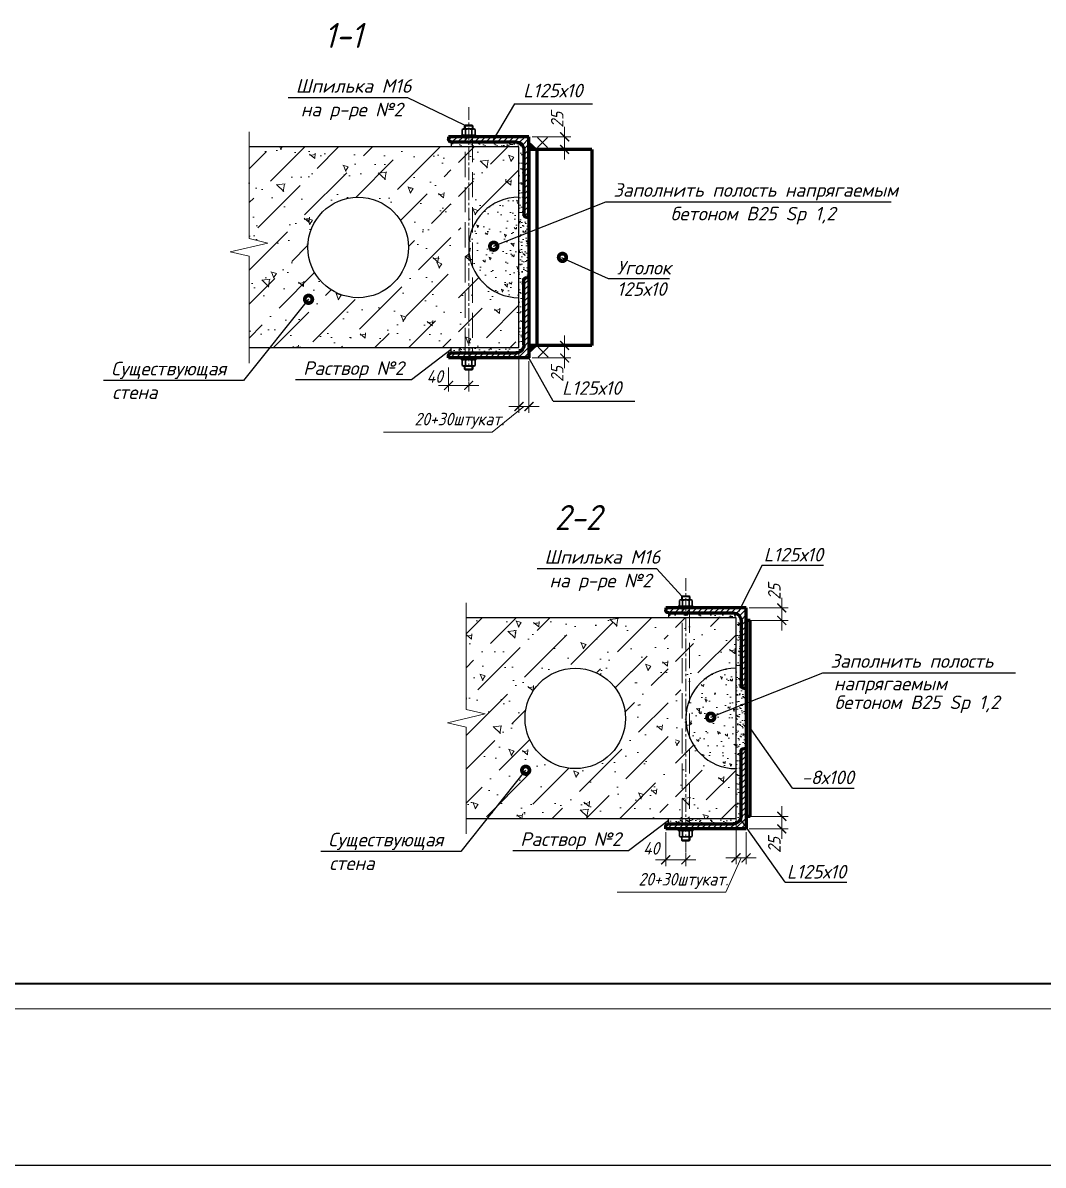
# Model space of a CAD drawing. Header units: millimetres. Extents: x 749182 to 2267578, y 70462 to 311449.
# Drawn here: x 2228752 to 2232813, y 180933 to 185480 of the extents above; entities that cross this region are included whole.
import ezdxf

# ---------------------------------------------------------------- set-up
doc = ezdxf.new("R2010")
doc.units = ezdxf.units.MM
doc.linetypes.add('GOST2.303 4', pattern=[7, 5, -2, 0])
doc.linetypes.add('осеваяX2', pattern=[4, 2.5, -0.5, 0.5, -0.5])
doc.layers.get('Defpoints').update_dxf_attribs({"color": 255})
for name, color, linetype, lineweight in [('1Стены', 252, 'Continuous', 25), ('монолит', 176, 'Continuous', 50), ('Оси', 165, 'осеваяX2', 13), ('Размер', 7, 'Continuous', 13), ('сварка', 156, 'Continuous', 9), ('штрих', 8, 'Continuous', 5), ('штриховка кирпич', 42, 'Continuous', 5)]:
    doc.layers.add(name, color=color, linetype=linetype, lineweight=lineweight)
for name, color, linetype in [('VPORTS', 7, 'Continuous'), ('металл', 124, 'Continuous'), ('Текст', 7, 'Continuous')]:
    doc.layers.add(name, color=color, linetype=linetype)
doc.styles.add('GOST', font='', dxfattribs={"width": 0.8, "oblique": 10})
doc.styles.add('GOST 2.304_new', font='isocpeur.ttf', dxfattribs={"width": 0.9, "oblique": 15})
doc.styles.add('БДА100', font='romand.shx', dxfattribs={"width": 0.7})
doc.styles.add('М2', font='isocpeui.ttf')
doc.styles.get('GOST').set_extended_font_data('GOST type A')
doc.dimstyles.new('SPDS', dxfattribs={"dimscale": 25, "dimtxt": 2.5, "dimasz": 1.77, "dimexe": 1.25, "dimexo": 0.625, "dimtad": 1, "dimdec": 0, "dimrnd": 0.001, "dimtxsty": 'GOST 2.304_new', "dimblk": 'ARCHTICK', "dimcen": 2.5, "dimdle": 2, "dimclrt": 256, "dimazin": 2, "dimtfac": 0.75, "dimtdec": 0, "dimtmove": 1, "dimatfit": 3, "dimfxl": 0, "dimtolj": 1, "dimlwd": 9, "dimlwe": 9, "dimarcsym": 0})
doc.dimstyles.new('SPDS 1_10', dxfattribs={"dimscale": 10, "dimtxt": 2.5, "dimasz": 1.77, "dimexe": 1.25, "dimexo": 0.625, "dimtad": 1, "dimdec": 0, "dimrnd": 0.001, "dimtxsty": 'М2', "dimblk": 'ARCHTICK', "dimcen": 2.5, "dimdle": 2, "dimclrt": 256, "dimadec": 0, "dimazin": 2, "dimtfac": 0.75, "dimtdec": 0, "dimtmove": 1, "dimatfit": 3, "dimfxl": 0, "dimtolj": 1, "dimlwd": 9, "dimlwe": 9, "dimarcsym": 0})
doc.dimstyles.new('БДА1', dxfattribs={"dimtxt": 2, "dimasz": 1, "dimexe": 0.7, "dimexo": 0, "dimgap": 0.8, "dimtad": 1, "dimdec": 0, "dimrnd": 1, "dimzin": 0, "dimdsep": 46, "dimtxsty": 'БДА100', "dimblk": 'OBLIQUE', "dimcen": 2, "dimdle": 1, "dimadec": 0, "dimazin": 0, "dimtfac": 1, "dimtdec": 0, "dimtmove": 1, "dimatfit": 3, "dimldrblk": 'NONE', "dimfxl": 0, "dimtolj": 1, "dimtzin": 0, "dimlwd": -1, "dimlwe": -1, "dimarcsym": 0})
pattern_1 = [(45, (-42280533.329, -1565286.4506), (-5.6126600757, 5.6126600757), [])]
pattern_2 = [(45, (-42280533.329, -1565275.921), (-5.6126600757, 5.6126600757), [])]

# ---------------------------------------------------------------- blocks, each defined once
blk = doc.blocks.new('_Oblique')
at = {"color": 0, "linetype": 'ByBlock', "lineweight": -2}
blk.add_line((-0.5, -0.5), (0.5, 0.5), dxfattribs=at)
blk = doc.blocks.new('*D714')
at = {"layer": 'Defpoints', "color": 0, "transparency": 16777216}
for p, q in [((0, 0), (0, -34.62)), ((594, 0), (594, -34.62)), ((-5, -31.12), (599, -31.12))]:
    blk.add_line(p, q, dxfattribs=at)
for p in [(0, 0), (594, 0), (594, -31.12)]:
    blk.add_point(p, dxfattribs=at)
at = {"layer": 'Defpoints', "color": 0, "transparency": 16777216, "xscale": 5, "yscale": 5, "zscale": 5, "rotation": 180}
blk.add_blockref('_Oblique', (0, -31.12), dxfattribs=at)
at = {"layer": 'Defpoints', "color": 0, "transparency": 16777216, "xscale": 5, "yscale": 5, "zscale": 5}
blk.add_blockref('_Oblique', (594, -31.12), dxfattribs=at)
at = {"layer": 'Defpoints', "color": 0, "lineweight": 0, "transparency": 16777216, "insert": (105, -22.12), "char_height": 10, "attachment_point": 5, "style": 'БДА100'}
blk.add_mtext('\\A1;594', dxfattribs=at)
blk = doc.blocks.new('_None')
blk = doc.blocks.new('_ArchTick')
at = {"color": 0, "linetype": 'ByBlock', "const_width": 0.15}
blk.add_lwpolyline([(-0.5, -0.5), (0.5, 0.5)], dxfattribs=at)
blk = doc.blocks.new('*D3073')
at = {"layer": 'Defpoints', "color": 0, "lineweight": 20, "ltscale": 10, "transparency": 16777216}
for p in [(686.6, 106), (726.6, 64.6), (686.6, 44.5)]:
    blk.add_point(p, dxfattribs=at)
at = {"layer": 'Размер', "color": 0, "lineweight": 9, "ltscale": 10, "transparency": 16777216}
for p, q in [((686.6, 99.8), (686.6, 32)), ((726.6, 58.3), (726.6, 32)), ((746.6, 44.5), (666.6, 44.5))]:
    blk.add_line(p, q, dxfattribs=at)
at = {"layer": 'Размер', "color": 0, "lineweight": 9, "ltscale": 10, "transparency": 16777216, "xscale": 17.7, "yscale": 17.7, "zscale": 17.7, "rotation": 180}
blk.add_blockref('_ArchTick', (686.6, 44.5), dxfattribs=at)
at = {"layer": 'Размер', "color": 0, "lineweight": 9, "ltscale": 10, "transparency": 16777216, "xscale": 17.7, "yscale": 17.7, "zscale": 17.7}
blk.add_blockref('_ArchTick', (726.6, 44.5), dxfattribs=at)
at = {"layer": 'Размер', "ltscale": 10, "transparency": 16777216, "insert": (657.9, 67.4), "char_height": 25, "attachment_point": 5, "style": 'GOST 2.304_new'}
blk.add_mtext('\\A1;40', dxfattribs=at)
blk = doc.blocks.new('*D739')
at = {"layer": 'Defpoints', "color": 0, "ltscale": 10, "transparency": 16777216}
for p in [(41814167, 1524972.3), (41814238, 1524972.3), (41814167, 1524947.3)]:
    blk.add_point(p, dxfattribs=at)
at = {"layer": 'Размер', "color": 0, "lineweight": 9, "ltscale": 10, "transparency": 16777216}
for p, q in [((41814238, 1524927.3), (41814238, 1524992.3)), ((41814173.3, 1524972.3), (41814250.5, 1524972.3)), ((41814173.3, 1524947.3), (41814250.5, 1524947.3))]:
    blk.add_line(p, q, dxfattribs=at)
at = {"layer": 'Размер', "color": 0, "lineweight": 9, "ltscale": 10, "transparency": 16777216, "xscale": 17.7, "yscale": 17.7, "zscale": 17.7}
for p, rotation in [((41814238, 1524972.3), 90), ((41814238, 1524947.3), 270)]:
    blk.add_blockref('_ArchTick', p, dxfattribs=dict(at, rotation=rotation))
at = {"layer": 'Размер', "ltscale": 10, "transparency": 16777216, "insert": (41814223.2, 1525004.2), "char_height": 25, "attachment_point": 5, "rotation": 90, "style": 'GOST 2.304_new'}
blk.add_mtext('\\A1;25', dxfattribs=at)
blk = doc.blocks.new('*D740')
at = {"layer": 'Defpoints', "color": 0, "ltscale": 10, "transparency": 16777216}
for p in [(41814167, 1524557.3), (41814167, 1524532.3), (41814238, 1524532.3)]:
    blk.add_point(p, dxfattribs=at)
at = {"layer": 'Размер', "color": 0, "lineweight": 9, "ltscale": 10, "transparency": 16777216}
for p, q in [((41814238, 1524577.3), (41814238, 1524512.3)), ((41814173.3, 1524557.3), (41814250.5, 1524557.3)), ((41814173.3, 1524532.3), (41814250.5, 1524532.3))]:
    blk.add_line(p, q, dxfattribs=at)
at = {"layer": 'Размер', "color": 0, "lineweight": 9, "ltscale": 10, "transparency": 16777216, "xscale": 17.7, "yscale": 17.7, "zscale": 17.7}
for p, rotation in [((41814238, 1524557.3), 90), ((41814238, 1524532.3), 270)]:
    blk.add_blockref('_ArchTick', p, dxfattribs=dict(at, rotation=rotation))
at = {"layer": 'Размер', "ltscale": 10, "transparency": 16777216, "insert": (41814223.2, 1524500.3), "char_height": 25, "attachment_point": 5, "rotation": 90, "style": 'GOST 2.304_new'}
blk.add_mtext('\\A1;25', dxfattribs=at)
blk = doc.blocks.new('*D3074')
at = {"color": 0, "lineweight": 9, "ltscale": 100, "transparency": 16777216}
for p, q in [((826.6, 135), (826.6, 35.9)), ((846.6, 99.8), (846.6, 35.9)), ((836.6, 48.4), (806.4, -20)), ((806.6, 48.4), (866.6, 48.4)), ((806.4, -20), (590.2, -20))]:
    blk.add_line(p, q, dxfattribs=at)
at = {"layer": 'Defpoints', "color": 0, "lineweight": 20, "ltscale": 100, "transparency": 16777216}
for p in [(826.6, 141.3), (846.6, 106), (846.6, 48.4)]:
    blk.add_point(p, dxfattribs=at)
at = {"color": 0, "lineweight": 9, "ltscale": 100, "transparency": 16777216, "xscale": 17.7, "yscale": 17.7, "zscale": 17.7, "rotation": 180}
blk.add_blockref('_ArchTick', (826.6, 48.4), dxfattribs=at)
at = {"color": 0, "lineweight": 9, "ltscale": 100, "transparency": 16777216, "xscale": 17.7, "yscale": 17.7, "zscale": 17.7}
blk.add_blockref('_ArchTick', (846.6, 48.4), dxfattribs=at)
at = {"ltscale": 100, "transparency": 16777216, "insert": (721.9, 2.5), "char_height": 25, "width": 156.376, "attachment_point": 5, "style": 'GOST 2.304_new'}
blk.add_mtext('\\A1;20+30штукат.', dxfattribs=at)
blk = doc.blocks.new('*D3070')
at = {"layer": 'Defpoints', "color": 0, "lineweight": 20, "ltscale": 10, "transparency": 16777216}
for p in [(686.6, 103.9), (726.6, 75.1), (686.6, 62)]:
    blk.add_point(p, dxfattribs=at)
at = {"layer": 'Размер', "color": 0, "lineweight": 9, "ltscale": 10, "transparency": 16777216}
for p, q in [((686.6, 97.7), (686.6, 49.5)), ((726.6, 68.9), (726.6, 49.5)), ((746.6, 62), (666.6, 62))]:
    blk.add_line(p, q, dxfattribs=at)
at = {"layer": 'Размер', "color": 0, "lineweight": 9, "ltscale": 10, "transparency": 16777216, "xscale": 17.7, "yscale": 17.7, "zscale": 17.7, "rotation": 180}
blk.add_blockref('_ArchTick', (686.6, 62), dxfattribs=at)
at = {"layer": 'Размер', "color": 0, "lineweight": 9, "ltscale": 10, "transparency": 16777216, "xscale": 17.7, "yscale": 17.7, "zscale": 17.7}
blk.add_blockref('_ArchTick', (726.6, 62), dxfattribs=at)
at = {"layer": 'Размер', "ltscale": 10, "transparency": 16777216, "insert": (659.1, 79.7), "char_height": 25, "attachment_point": 5, "style": 'GOST 2.304_new'}
blk.add_mtext('\\A1;40', dxfattribs=at)
blk = doc.blocks.new('*D742')
at = {"layer": 'Defpoints', "color": 0, "ltscale": 10, "transparency": 16777216}
for p in [(41811173.2, 1525030.4), (41811244.2, 1525030.4), (41811173.2, 1525005.4)]:
    blk.add_point(p, dxfattribs=at)
at = {"layer": 'Размер', "color": 0, "lineweight": 9, "ltscale": 10, "transparency": 16777216}
for p, q in [((41811244.2, 1524985.4), (41811244.2, 1525050.4)), ((41811179.4, 1525030.4), (41811256.7, 1525030.4)), ((41811179.4, 1525005.4), (41811256.7, 1525005.4))]:
    blk.add_line(p, q, dxfattribs=at)
at = {"layer": 'Размер', "color": 0, "lineweight": 9, "ltscale": 10, "transparency": 16777216, "xscale": 17.7, "yscale": 17.7, "zscale": 17.7}
for p, rotation in [((41811244.2, 1525030.4), 90), ((41811244.2, 1525005.4), 270)]:
    blk.add_blockref('_ArchTick', p, dxfattribs=dict(at, rotation=rotation))
at = {"layer": 'Размер', "ltscale": 10, "transparency": 16777216, "insert": (41811229.4, 1525064.5), "char_height": 25, "attachment_point": 5, "rotation": 90, "style": 'GOST 2.304_new'}
blk.add_mtext('\\A1;25', dxfattribs=at)
blk = doc.blocks.new('*D743')
at = {"layer": 'Defpoints', "color": 0, "ltscale": 10, "transparency": 16777216}
for p in [(41811173.2, 1524615.4), (41811173.2, 1524590.4), (41811244.2, 1524590.4)]:
    blk.add_point(p, dxfattribs=at)
at = {"layer": 'Размер', "color": 0, "lineweight": 9, "ltscale": 10, "transparency": 16777216}
for p, q in [((41811244.2, 1524635.4), (41811244.2, 1524570.4)), ((41811179.4, 1524615.4), (41811256.7, 1524615.4)), ((41811179.4, 1524590.4), (41811256.7, 1524590.4))]:
    blk.add_line(p, q, dxfattribs=at)
at = {"layer": 'Размер', "color": 0, "lineweight": 9, "ltscale": 10, "transparency": 16777216, "xscale": 17.7, "yscale": 17.7, "zscale": 17.7}
for p, rotation in [((41811244.2, 1524615.4), 90), ((41811244.2, 1524590.4), 270)]:
    blk.add_blockref('_ArchTick', p, dxfattribs=dict(at, rotation=rotation))
at = {"layer": 'Размер', "ltscale": 10, "transparency": 16777216, "insert": (41811229.4, 1524558.5), "char_height": 25, "attachment_point": 5, "rotation": 90, "style": 'GOST 2.304_new'}
blk.add_mtext('\\A1;25', dxfattribs=at)
blk = doc.blocks.new('свар')
at = {"layer": 'сварка', "color": 0, "linetype": 'Continuous', "ltscale": 10}
for p, q in [((10, 10), (-10, -10)), ((-10, 10), (10, -10))]:
    blk.add_line(p, q, dxfattribs=at)
blk = doc.blocks.new('*D3071')
at = {"color": 0, "lineweight": 9, "ltscale": 100, "transparency": 16777216}
for p, q in [((826.6, 130.3), (826.6, 7.5)), ((846.6, 110.3), (846.6, 7.5)), ((836.6, 20), (773.1, -31)), ((806.6, 20), (866.6, 20)), ((773.1, -31), (556.9, -31))]:
    blk.add_line(p, q, dxfattribs=at)
at = {"layer": 'Defpoints', "color": 0, "lineweight": 20, "ltscale": 100, "transparency": 16777216}
for p in [(826.6, 136.5), (846.6, 116.5), (846.6, 20)]:
    blk.add_point(p, dxfattribs=at)
at = {"color": 0, "lineweight": 9, "ltscale": 100, "transparency": 16777216, "xscale": 17.7, "yscale": 17.7, "zscale": 17.7, "rotation": 180}
blk.add_blockref('_ArchTick', (826.6, 20), dxfattribs=at)
at = {"color": 0, "lineweight": 9, "ltscale": 100, "transparency": 16777216, "xscale": 17.7, "yscale": 17.7, "zscale": 17.7}
blk.add_blockref('_ArchTick', (846.6, 20), dxfattribs=at)
at = {"ltscale": 100, "transparency": 16777216, "insert": (708.2, -8.5), "char_height": 25, "width": 117.266, "attachment_point": 5, "style": 'GOST 2.304_new'}
blk.add_mtext('\\A1;20+30штукат.', dxfattribs=at)
blk = doc.blocks.new('*U713')
at = {"color": 137, "lineweight": 35, "ltscale": 10}
blk.add_line((8.04, 5), (589, 5), dxfattribs=at)
at = {"color": 44, "lineweight": 20, "ltscale": 10}
blk.add_line((0, 0), (594, 0), dxfattribs=at)
at = {"color": 44, "lineweight": 13, "style": 'GOST', "oblique": 10, "width": 0.8}
for tag in ['ФОРМАТВЕРТ', 'ФОРМАТГОРИЗ']:
    blk.add_attdef(tag, (542.98, 1.6), '', height=2, dxfattribs=at)
at = {"layer": 'Defpoints', "color": 251, "lineweight": 0}
dim = blk.add_linear_dim(base=(594, -31.12), p1=(0, 0), p2=(594, 0), dimstyle='БДА1', override={"dimscale": 5}, dxfattribs=at)
dim.commit()
dim.dimension.update_dxf_attribs({"geometry": '*D714', "text_midpoint": (105, -31.12), "dimtype": 128})
blk = doc.blocks.new('A$C94a73fc0')
at = {"layer": 'Размер', "ltscale": 20}
h = blk.add_hatch(dxfattribs=at)
h.set_pattern_fill('AR-CONC', color=0, scale=0.7, angle=90)
h.set_pattern_definition([(140, (-186193.22, 234501.5), (11.15736, 127.52927), [13.335, -146.685]), (85, (-186193.22, 234501.5), (-133.73979, -24.670395), [10.668, -117.34841]), (190.451445, (-186192.29, 234512.13), (-122.582426, 102.858873), [11.333006, -124.66317]), (136.1842, (-186228.78, 234501.5), (29.42963, 189.75533), [20.0025, -220.0275]), (186.63556, (-186226.33, 234517.32), (-173.19829, 166.18289), [16.99952, -186.99493]), (81.18415, (-186228.78, 234501.5), (-173.19829, 166.1829), [16.00198, -176.02181]), (111, (-186219.89, 234519.28), (71.58564, 106.130074), [13.335, -146.685]), (56, (-186219.89, 234519.28), (-128.931576, 43.26142), [10.668, -117.348]), (161.451445, (-186213.92, 234528.13), (-57.34594, 149.391493), [11.333006, -124.662956]), (127.5, (-186193.22, 234501.503), (-59.188527, 2.162022), [0, -115.9256, 0, -119.126, 0, -117.7925]), (97.5, (-186193.22, 234501.503), (-70.126402, 46.773764), [0, -67.9196, 0, -113.2586, 0, -44.8945]), (57.5, (-186193.22, 234461.854), (4.010121, 94.9134166), [0, -44.45, 0, -138.684, 0, -184.023]), (47.5, (-186193.22, 234444.07), (-17.798544, 103.690427), [0, -57.785, 0, -92.1004, 0, -130.683])])
h.paths.add_polyline_path([(289.6, 126), (691.4, 126), (691.4, 526), (604.8, 526), (289.6, 526), (289.6, 343.5), (327.1, 334.8), (289.6, 326)])
edge = h.paths.add_edge_path(flags=16)
edge.add_arc((506.6, 326), 100, 0, 360)
edge = h.paths.add_edge_path()
edge.add_line((826.6, 426), (826.6, 526))
edge.add_line((826.6, 526), (706.1, 526))
edge.add_line((706.1, 526), (706.1, 126))
edge.add_line((706.1, 126), (826.6, 126))
edge.add_line((826.6, 126), (826.6, 226))
edge.add_arc((826.6, 326), 100, 90, 270, ccw=False)
h = blk.add_hatch(dxfattribs=at)
h.set_pattern_fill('AR-SAND', color=0, scale=0.3)
h.set_pattern_definition([(37.5, (-42280533.329, -1565286.45), (-0.4800093888, 14.68239712), [0, -11.5824, 0, -12.954, 0, -12.3825]), (7.5, (-42280533.329, -1565286.45), (13.485698494, 21.504753017), [0, -6.2484, 0, -10.4394, 0, -4.0005]), (327.5, (-42280542.701, -1565286.45), (23.7297711072, 0.0431155404), [0, -3.81, 0, -13.716, 0, -17.907]), (317.5, (-42280542.701, -1565286.45), (22.906693574, 6.687879698), [0, -1.905, 0, -8.9916, 0, -10.287])])
h.paths.add_polyline_path([(719.3, 536), (691.9, 536), (691.9, 526), (719.3, 526)])
h.paths.add_polyline_path([(726.6, 536), (719.3, 536), (719.3, 526), (726.6, 526)])
h.paths.add_polyline_path([(734, 536), (726.6, 536), (726.6, 526), (734, 526)])
h.paths.add_polyline_path([(820.6, 536), (734, 536), (734, 526), (826.6, 526), (826.6, 126), (734, 126), (734, 116), (820.6, 116, 0.414214), (836.6, 132), (836.6, 260.7, -0.414214), (841.9, 266), (846.6, 266), (846.6, 386), (841.9, 386, -0.414214), (836.6, 391.3), (836.6, 520, 0.414214)])
h.paths.add_polyline_path([(734, 126), (726.6, 126), (726.6, 116), (734, 116)])
h.paths.add_polyline_path([(726.6, 126), (719.3, 126), (719.3, 116), (726.6, 116)])
h.paths.add_polyline_path([(719.3, 126), (691.9, 126), (691.9, 116), (719.3, 116)])
h = blk.add_hatch(dxfattribs=at)
h.set_pattern_fill('AR-CONC', color=0, scale=0.3, angle=90)
h.set_pattern_definition([(140, (-186193.22, 234501.503), (4.7817257, 54.655401), [5.715, -62.865]), (85, (-186193.22, 234501.503), (-57.317054, -10.573026), [4.572, -50.292175]), (190.451445, (-186192.82, 234506.06), (-52.535326, 44.082374), [4.857003, -53.427073]), (136.1842, (-186208.46, 234501.5), (12.612698, 81.323712), [8.5725, -94.2975]), (186.635558, (-186207.41, 234508.28), (-74.227837, 71.22124), [7.285507, -80.140682]), (81.18415, (-186208.46, 234501.5), (-74.227837, 71.22124), [6.85799, -75.43792]), (111, (-186204.65, 234509.123), (30.6795595, 45.4843174), [5.715, -62.865]), (56, (-186204.65, 234509.123), (-55.25639, 18.540609), [4.572, -50.292]), (161.451445, (-186202.093, 234512.914), (-24.576831, 64.024926), [4.857003, -53.426981]), (127.5, (-186193.22, 234501.503), (-25.3665117, 0.926581), [0, -49.6824, 0, -51.054, 0, -50.4825]), (97.5, (-186193.22, 234501.503), (-30.0541724, 20.0458988), [0, -29.1084, 0, -48.5394, 0, -19.2405]), (57.5, (-186193.22, 234484.51), (1.7186232, 40.6771786), [0, -19.05, 0, -59.436, 0, -78.867]), (47.5, (-186193.22, 234476.89), (-7.6279473, 44.4387544), [0, -24.765, 0, -39.4716, 0, -56.007])])
h.paths.add_polyline_path([(826.6, 426, 1), (826.6, 226)])
at = {"layer": 'штрих', "ltscale": 20}
h = blk.add_hatch(dxfattribs=at)
h.set_pattern_fill('ANSI31', color=0, scale=2.5)
h.set_pattern_definition(pattern_1)
h.paths.add_polyline_path([(846.6, 546), (734, 546), (734, 536), (820.6, 536, -0.414214), (836.6, 520), (836.6, 391.3, 0.414214), (841.9, 386), (846.6, 386)])
h.paths.add_polyline_path([(734, 546), (726.6, 546), (726.6, 536), (734, 536)])
h.paths.add_polyline_path([(726.6, 546), (719.3, 546), (719.3, 536), (726.6, 536)])
h.paths.add_polyline_path([(719.3, 546), (686.6, 546), (686.6, 541.3, 0.414214), (691.9, 536), (719.3, 536)])
h = blk.add_hatch(dxfattribs=at)
h.set_pattern_fill('ANSI31', color=0, scale=2.5)
h.set_pattern_definition(pattern_1)
h.paths.add_polyline_path([(846.6, 106), (734, 106), (734, 116), (820.6, 116, 0.414214), (836.6, 132), (836.6, 260.7, -0.414214), (841.9, 266), (846.6, 266)])
h.paths.add_polyline_path([(734, 106), (726.6, 106), (726.6, 116), (734, 116)])
h.paths.add_polyline_path([(726.6, 106), (719.3, 106), (719.3, 116), (726.6, 116)])
h.paths.add_polyline_path([(719.3, 106), (686.6, 106), (686.6, 110.7, -0.414214), (691.9, 116), (719.3, 116)])
at = {"layer": 'штриховка кирпич', "ltscale": 20}
h = blk.add_hatch(dxfattribs=at)
h.set_pattern_fill('ANSI36', color=0, scale=15)
h.set_pattern_definition([(45, (-186193.22, 234501.503), (25.25697, 92.608891), [119.0625, -23.8125, 0, -23.8125])])
h.paths.add_polyline_path([(289.6, 343.5), (327.1, 334.8), (289.6, 326), (289.6, 126), (691.4, 126), (691.4, 526), (604.8, 526), (289.6, 526)])
edge = h.paths.add_edge_path(flags=16)
edge.add_arc((506.6, 326), 100, 0, 360)
edge = h.paths.add_edge_path()
edge.add_line((706.1, 126), (826.6, 126))
edge.add_line((826.6, 126), (826.6, 226))
edge.add_arc((826.6, 326), 100, 90, 270, ccw=False)
edge.add_line((826.6, 426), (826.6, 526))
edge.add_line((826.6, 526), (706.1, 526))
edge.add_line((706.1, 526), (706.1, 126))
at = {"color": 0, "ltscale": 10}
for p, q in [((691.9, 536), (691.9, 526)), ((691.9, 116), (691.9, 126))]:
    blk.add_line(p, q, dxfattribs=at)
at = {"layer": '1Стены', "color": 0, "linetype": 'GOST2.303 4', "lineweight": 13, "ltscale": 10}
for p, q in [((719.3, 116), (719.3, 546)), ((734, 546), (734, 116))]:
    blk.add_line(p, q, dxfattribs=at)
at = {"layer": 'металл', "color": 0, "linetype": 'Continuous', "lineweight": 30, "ltscale": 10}
for p, q in [((719.7, 569.4), (718.6, 568.3)), ((733.5, 569.4), (719.7, 569.4)), ((734.6, 568.3), (733.5, 569.4)), ((711.6, 549), (711.6, 546)), ((741.6, 549), (711.6, 549)), ((711.6, 546), (741.6, 546)), ((716.2, 562), (713.9, 560.7)), ((713.9, 560.7), (713.9, 550.3)), ((716.2, 549), (713.9, 550.3)), ((726.6, 562), (716.2, 562)), ((726.6, 549), (716.2, 549)), ((734.6, 568.3), (718.6, 568.3)), ((718.6, 562), (718.6, 568.3)), ((734.6, 549), (718.6, 549)), ((720.2, 550.3), (720.2, 560.7)), ((726.6, 562), (737.1, 562)), ((726.6, 549), (737.1, 549)), ((733, 550.3), (733, 560.7)), ((734.6, 568.3), (734.6, 562)), ((737.1, 562), (739.3, 560.7)), ((737.1, 549), (739.3, 550.3)), ((739.3, 560.7), (739.3, 550.3)), ((741.6, 546), (741.6, 549)), ((711.6, 103), (711.6, 106)), ((711.6, 106), (741.6, 106)), ((741.6, 103), (711.6, 103)), ((716.2, 103), (713.9, 101.7)), ((713.9, 91.3), (713.9, 101.7)), ((716.2, 90), (713.9, 91.3)), ((726.6, 103), (716.2, 103)), ((734.6, 103), (718.6, 103)), ((720.2, 101.7), (720.2, 91.3)), ((726.6, 103), (737.1, 103)), ((733, 101.7), (733, 91.3)), ((737.1, 103), (739.3, 101.7)), ((737.1, 90), (739.3, 91.3)), ((739.3, 91.3), (739.3, 101.7)), ((741.6, 106), (741.6, 103)), ((726.6, 90), (716.2, 90)), ((718.6, 90), (718.6, 83.7)), ((719.7, 82.6), (718.6, 83.7)), ((734.6, 83.7), (718.6, 83.7)), ((733.5, 82.6), (719.7, 82.6)), ((726.6, 90), (737.1, 90)), ((734.6, 83.7), (733.5, 82.6)), ((734.6, 83.7), (734.6, 90))]:
    blk.add_line(p, q, dxfattribs=at)
at = {"layer": 'металл', "color": 0, "linetype": 'Continuous', "lineweight": 25, "ltscale": 10}
for p, q in [((719.7, 569.4), (719.7, 562)), ((733.5, 569.4), (733.5, 562))]:
    blk.add_line(p, q, dxfattribs=at)
at = {"layer": 'металл', "color": 0, "linetype": 'Continuous', "lineweight": 60, "ltscale": 10, "extrusion": (0, 0, -1)}
for p, q in [((686.6, 546), (686.6, 541.3)), ((846.6, 546), (686.6, 546)), ((846.6, 386), (846.6, 546)), ((691.9, 536), (820.6, 536)), ((836.6, 520), (836.6, 391.3)), ((841.9, 386), (846.6, 386)), ((836.6, 132), (836.6, 260.7)), ((841.9, 266), (846.6, 266)), ((846.6, 266), (846.6, 106)), ((691.9, 116), (820.6, 116)), ((686.6, 106), (686.6, 110.7)), ((846.6, 106), (686.6, 106))]:
    blk.add_line(p, q, dxfattribs=at)
at = {"layer": 'металл', "color": 0, "linetype": 'Continuous', "lineweight": 60, "ltscale": 100}
for p, q in [((846.6, 521), (846.6, 136)), ((854.6, 521), (846.6, 521)), ((854.6, 131), (854.6, 521)), ((854.6, 131), (846.6, 131))]:
    blk.add_line(p, q, dxfattribs=at)
at = {"layer": 'металл', "color": 0, "linetype": 'Continuous', "lineweight": 30, "ltscale": 10}
for centre, radius, start, end in [((717.1, 556.1), 5.62, 55.6158, 115.6158), ((717.1, 554.9), 5.62, 244.3842, 304.3842), ((726.6, 540.7), 21, 72.412, 107.588), ((726.6, 570.3), 21, 252.412, 287.588), ((736.1, 556.1), 5.62, 64.3842, 124.3842), ((736.1, 554.9), 5.62, 235.6158, 295.6158), ((717.1, 97.1), 5.62, 55.6158, 115.6158), ((717.1, 95.9), 5.62, 244.3842, 304.3842), ((726.6, 81.7), 21, 72.412, 107.588), ((726.6, 111.3), 21, 252.412, 287.588), ((736.1, 97.1), 5.62, 64.3842, 124.3842), ((736.1, 95.9), 5.62, 235.6158, 295.6158)]:
    blk.add_arc(centre, radius, start, end, dxfattribs=at)
at = {"layer": 'металл', "color": 0, "linetype": 'Continuous', "lineweight": 60, "ltscale": 10, "extrusion": (0, 0, -1)}
for centre, radius, start, end in [((-691.9, 541.3), 5.3, 270, 0), ((-820.6, 520), 16, 90, 180), ((-841.9, 391.3), 5.3, 270, 0), ((-841.9, 260.7), 5.3, 0, 90), ((-691.9, 110.7), 5.3, 0, 90), ((-820.6, 132), 16, 180, 270)]:
    blk.add_arc(centre, radius, start, end, dxfattribs=at)
at = {"layer": 'монолит', "color": 0, "lineweight": 25, "ltscale": 100}
for p, q in [((826.6, 526), (289.6, 526)), ((826.6, 126), (826.6, 526)), ((826.6, 126), (289.6, 126))]:
    blk.add_line(p, q, dxfattribs=at)
blk.add_circle((506.6, 326), 100, dxfattribs=at)
blk.add_arc((826.6, 326), 100, 90, 270, dxfattribs=at)
at = {"layer": 'Оси', "color": 0, "ltscale": 10}
blk.add_line((726.6, 604.9), (726.6, 44.5), dxfattribs=at)
at = {"layer": 'Текст', "ltscale": 10}
for p, q in [((668.8, 623.8), (430.5, 623.8)), ((718.6, 569.4), (668.8, 623.8)), ((878.7, 631), (831.2, 538.2)), ((878.7, 631), (1000.8, 631)), ((999.5, 416.7), (1383, 416.7)), ((407.9, 222.8), (278.6, 61.3)), ((939.3, 187.2), (1061.5, 187.2)), ((278.6, 61.3), (0, 61.3)), ((612.8, 62.2), (382.2, 62.2)), ((924.7, 0), (1046.8, 0))]:
    blk.add_line(p, q, dxfattribs=at)
at = {"layer": 'Текст', "color": 0, "ltscale": 10}
for p, q in [((776.3, 328.4), (999.5, 416.7)), ((939.3, 187.2), (852.4, 310)), ((691.9, 123.1), (612.8, 62.2)), ((924.7, 0), (837.8, 122.8))]:
    blk.add_line(p, q, dxfattribs=at)
at = {"layer": 'Текст', "color": 0, "linetype": 'Continuous', "lineweight": 25, "ltscale": 10}
for p, q in [((719.7, 82.6), (719.7, 90)), ((733.5, 82.6), (733.5, 90))]:
    blk.add_line(p, q, dxfattribs=at)
at = {"layer": 'Текст', "color": 0, "ltscale": 10, "const_width": 15}
blk.add_lwpolyline([(780.1, 328.4, 1), (772.6, 328.4, 1)], format="xyb", close=True, dxfattribs=at)
at = {"layer": 'Текст', "ltscale": 10, "const_width": 15}
blk.add_lwpolyline([(411.7, 222.8, 1), (404.2, 222.8, 1)], format="xyb", close=True, dxfattribs=at)
blk.add_lwpolyline([(411.7, 222.8, 1), (404.2, 222.8, 1)], format="xyb", close=True, dxfattribs=at)
at = {"layer": 'штриховка кирпич', "color": 0, "linetype": 'Continuous', "ltscale": 10}
blk.add_line((289.6, 526), (289.6, 556), dxfattribs=at)
at = {"layer": 'штриховка кирпич', "linetype": 'Continuous', "ltscale": 10}
blk.add_line((289.6, 126), (289.6, 96), dxfattribs=at)
at = {"layer": 'штриховка кирпич', "color": 0, "linetype": 'Continuous', "ltscale": 10}
blk.add_lwpolyline([(289.6, 526), (289.6, 343.5), (327.1, 334.8), (252.1, 317.3), (289.6, 308.5), (289.6, 126)], dxfattribs=at)
at = {"layer": 'Текст', "ltscale": 10, "style": 'М2'}
for s, p in [('Шпилька М16', (445.5, 633.8)), ('L125х10', (881.7, 638.3)), ('на р-ре №2', (455.4, 586.8)), ('Заполнить полость', (1014.5, 426.7)), ('напрягаемым', (1021.2, 381.8)), ('бетоном В25 Sp 1,2', (1022.5, 344.5)), ('-8х100', (957, 195)), ('Существующая', (15, 71.3)), ('Раствор №2', (397.2, 72.2)), ('стена', (17.2, 24.3)), ('L125х10', (927.7, 7.3))]:
    blk.add_text(s, height=27, dxfattribs=at).set_placement(p)
at = {"layer": 'Текст', "lineweight": 30, "ltscale": 10, "insert": (465.8, 750.7), "char_height": 50, "attachment_point": 1, "style": 'GOST 2.304_new'}
blk.add_mtext_dynamic_manual_height_columns('2-2', width=197.428, gutter_width=62.5, heights=[0], dxfattribs=at)
at = {"ltscale": 100}
dim = blk.add_linear_dim(base=(846.6, 48.4), p1=(826.6, 141.3), p2=(846.6, 106), text='<>+30штукат.', dimstyle='SPDS 1_10', dxfattribs=at)
dim.commit()
dim.dimension.update_dxf_attribs({"geometry": '*D3074', "text_midpoint": (800.1, -20), "dimtype": 160})
at = {"layer": 'Размер', "color": 0, "ltscale": 10}
for base, p1, p2, angle, picture, middle in [((917.6, 546), (846.6, 521), (846.6, 546), 270, '*D739', (921.5, 577.9)), ((917.6, 106), (846.6, 131), (846.6, 106), 90, '*D740', (921.5, 74.1))]:
    dim = blk.add_linear_dim(base=base, p1=p1, p2=p2, angle=angle, dimstyle='SPDS', override={"dimscale": 10, "dimtxsty": 'GOST 2.304_new', "dimfxl": 1.25, "dimtfill": 0, "dimarcsym": 1}, dxfattribs=at)
    dim.commit()
    dim.dimension.update_dxf_attribs({"geometry": picture, "text_midpoint": middle, "dimtype": 128, "insert": (-41813320.4, -1524426.3)})
dim = blk.add_linear_dim(base=(686.6, 44.5), p1=(726.6, 64.6), p2=(686.6, 106), dimstyle='SPDS', override={"dimscale": 10, "dimfxl": 1.25, "dimtfill": 0, "dimarcsym": 1}, dxfattribs=at)
dim.commit()
dim.dimension.update_dxf_attribs({"geometry": '*D3073', "text_midpoint": (657.9, 48.6), "dimtype": 160})
blk = doc.blocks.new('A$Cd0b14349')
at = {"layer": 'Размер', "ltscale": 20}
h = blk.add_hatch(dxfattribs=at)
h.set_pattern_fill('AR-SAND', color=0, scale=0.3)
h.set_pattern_definition([(37.5, (-42280533.329, -1565275.921), (-0.4800093888, 14.68239712), [0, -11.5824, 0, -12.954, 0, -12.3825]), (7.5, (-42280533.329, -1565275.921), (13.485698494, 21.504753017), [0, -6.2484, 0, -10.4394, 0, -4.0005]), (327.5, (-42280542.701, -1565275.921), (23.7297711072, 0.0431155404), [0, -3.81, 0, -13.716, 0, -17.907]), (317.5, (-42280542.701, -1565275.921), (22.906693574, 6.687879698), [0, -1.905, 0, -8.9916, 0, -10.287])])
h.paths.add_polyline_path([(719.3, 546.5), (691.9, 546.5), (691.9, 536.5), (719.3, 536.5)])
h.paths.add_polyline_path([(726.6, 546.5), (719.3, 546.5), (719.3, 536.5), (726.6, 536.5)])
h.paths.add_polyline_path([(734, 546.5), (726.6, 546.5), (726.6, 536.5), (734, 536.5)])
h.paths.add_polyline_path([(820.6, 546.5), (734, 546.5), (734, 536.5), (826.6, 536.5), (826.6, 136.5), (734, 136.5), (734, 126.5), (820.6, 126.5, 0.414214), (836.6, 142.5), (836.6, 271.2, -0.414214), (841.9, 276.5), (846.6, 276.5), (846.6, 396.5), (841.9, 396.5, -0.414214), (836.6, 401.8), (836.6, 530.5, 0.414214)])
h.paths.add_polyline_path([(734, 136.5), (726.6, 136.5), (726.6, 126.5), (734, 126.5)])
h.paths.add_polyline_path([(726.6, 136.5), (719.3, 136.5), (719.3, 126.5), (726.6, 126.5)])
h.paths.add_polyline_path([(719.3, 136.5), (691.9, 136.5), (691.9, 126.5), (719.3, 126.5)])
h = blk.add_hatch(dxfattribs=at)
h.set_pattern_fill('AR-CONC', color=0, scale=0.7, angle=90)
h.set_pattern_definition([(140, (-186193.22, 234512.03), (11.15736, 127.52927), [13.335, -146.685]), (85, (-186193.22, 234512.03), (-133.73979, -24.670395), [10.668, -117.34841]), (190.451445, (-186192.29, 234522.66), (-122.582426, 102.858873), [11.333006, -124.66317]), (136.1842, (-186228.78, 234512.03), (29.42963, 189.75533), [20.0025, -220.0275]), (186.63556, (-186226.33, 234527.85), (-173.19829, 166.18289), [16.99952, -186.99493]), (81.18415, (-186228.78, 234512.03), (-173.19829, 166.1829), [16.00198, -176.02181]), (111, (-186219.89, 234529.81), (71.58564, 106.130074), [13.335, -146.685]), (56, (-186219.89, 234529.81), (-128.931576, 43.26142), [10.668, -117.348]), (161.451445, (-186213.92, 234538.66), (-57.34594, 149.391493), [11.333006, -124.662956]), (127.5, (-186193.22, 234512.033), (-59.188527, 2.162022), [0, -115.9256, 0, -119.126, 0, -117.7925]), (97.5, (-186193.22, 234512.03), (-70.126402, 46.773764), [0, -67.9196, 0, -113.2586, 0, -44.8945]), (57.5, (-186193.22, 234472.383), (4.010121, 94.9134166), [0, -44.45, 0, -138.684, 0, -184.023]), (47.5, (-186193.22, 234454.6), (-17.798544, 103.690427), [0, -57.785, 0, -92.1004, 0, -130.683])])
h.paths.add_polyline_path([(289.6, 136.5), (691.4, 136.5), (691.4, 536.5), (604.8, 536.5), (289.6, 536.5), (289.6, 354), (327.1, 345.3), (289.6, 336.5)])
edge = h.paths.add_edge_path(flags=16)
edge.add_arc((506.6, 336.5), 100, 0, 360)
edge = h.paths.add_edge_path()
edge.add_line((826.6, 436.5), (826.6, 536.5))
edge.add_line((826.6, 536.5), (706.1, 536.5))
edge.add_line((706.1, 536.5), (706.1, 136.5))
edge.add_line((706.1, 136.5), (826.6, 136.5))
edge.add_line((826.6, 136.5), (826.6, 236.5))
edge.add_arc((826.6, 336.5), 100, 90, 270, ccw=False)
h = blk.add_hatch(dxfattribs=at)
h.set_pattern_fill('AR-CONC', color=0, scale=0.3, angle=90)
h.set_pattern_definition([(140, (-186193.22, 234512.033), (4.7817257, 54.655401), [5.715, -62.865]), (85, (-186193.22, 234512.03), (-57.317054, -10.573026), [4.572, -50.292175]), (190.451445, (-186192.82, 234516.587), (-52.535326, 44.082374), [4.857003, -53.427073]), (136.1842, (-186208.46, 234512.03), (12.612698, 81.323712), [8.5725, -94.2975]), (186.635558, (-186207.41, 234518.81), (-74.227837, 71.22124), [7.285507, -80.140682]), (81.18415, (-186208.46, 234512.03), (-74.227837, 71.22124), [6.85799, -75.43792]), (111, (-186204.65, 234519.653), (30.6795595, 45.4843174), [5.715, -62.865]), (56, (-186204.65, 234519.65), (-55.25639, 18.540609), [4.572, -50.292]), (161.451445, (-186202.093, 234523.443), (-24.576831, 64.024926), [4.857003, -53.426981]), (127.5, (-186193.22, 234512.033), (-25.3665117, 0.926581), [0, -49.6824, 0, -51.054, 0, -50.4825]), (97.5, (-186193.22, 234512.033), (-30.0541724, 20.0458988), [0, -29.1084, 0, -48.5394, 0, -19.2405]), (57.5, (-186193.22, 234495.04), (1.7186232, 40.6771786), [0, -19.05, 0, -59.436, 0, -78.867]), (47.5, (-186193.22, 234487.42), (-7.6279473, 44.4387544), [0, -24.765, 0, -39.4716, 0, -56.007])])
h.paths.add_polyline_path([(826.6, 436.5, 1), (826.6, 236.5)])
at = {"layer": 'сварка', "linetype": 'Continuous', "ltscale": 5}
for points in [[(846.6, 531.5), (846.6, 546.9), (862.6, 531.5)], [(846.6, 141.5), (846.6, 126.2), (862.6, 141.5)]]:
    blk.add_hatch(color=0, dxfattribs=at).paths.add_polyline_path(points)
at = {"layer": 'штрих', "ltscale": 20}
h = blk.add_hatch(dxfattribs=at)
h.set_pattern_fill('ANSI31', color=0, scale=2.5)
h.set_pattern_definition(pattern_2)
h.paths.add_polyline_path([(846.6, 556.5), (734, 556.5), (734, 546.5), (820.6, 546.5, -0.414214), (836.6, 530.5), (836.6, 401.8, 0.414214), (841.9, 396.5), (846.6, 396.5)])
h.paths.add_polyline_path([(734, 556.5), (726.6, 556.5), (726.6, 546.5), (734, 546.5)])
h.paths.add_polyline_path([(726.6, 556.5), (719.3, 556.5), (719.3, 546.5), (726.6, 546.5)])
h.paths.add_polyline_path([(719.3, 556.5), (686.6, 556.5), (686.6, 551.8, 0.414214), (691.9, 546.5), (719.3, 546.5)])
h = blk.add_hatch(dxfattribs=at)
h.set_pattern_fill('ANSI31', color=0, scale=2.5)
h.set_pattern_definition(pattern_2)
h.paths.add_polyline_path([(846.6, 116.5), (734, 116.5), (734, 126.5), (820.6, 126.5, 0.414214), (836.6, 142.5), (836.6, 271.2, -0.414214), (841.9, 276.5), (846.6, 276.5)])
h.paths.add_polyline_path([(734, 116.5), (726.6, 116.5), (726.6, 126.5), (734, 126.5)])
h.paths.add_polyline_path([(726.6, 116.5), (719.3, 116.5), (719.3, 126.5), (726.6, 126.5)])
h.paths.add_polyline_path([(719.3, 116.5), (686.6, 116.5), (686.6, 121.2, -0.414214), (691.9, 126.5), (719.3, 126.5)])
at = {"layer": 'штриховка кирпич', "ltscale": 20}
h = blk.add_hatch(dxfattribs=at)
h.set_pattern_fill('ANSI36', color=0, scale=15)
h.set_pattern_definition([(45, (-186193.22, 234512.033), (25.25697, 92.608891), [119.0625, -23.8125, 0, -23.8125])])
h.paths.add_polyline_path([(289.6, 354), (327.1, 345.3), (289.6, 336.5), (289.6, 136.5), (691.4, 136.5), (691.4, 536.5), (604.8, 536.5), (289.6, 536.5)])
edge = h.paths.add_edge_path(flags=16)
edge.add_arc((506.6, 336.5), 100, 0, 360)
edge = h.paths.add_edge_path()
edge.add_line((706.1, 136.5), (826.6, 136.5))
edge.add_line((826.6, 136.5), (826.6, 236.5))
edge.add_arc((826.6, 336.5), 100, 90, 270, ccw=False)
edge.add_line((826.6, 436.5), (826.6, 536.5))
edge.add_line((826.6, 536.5), (706.1, 536.5))
edge.add_line((706.1, 536.5), (706.1, 136.5))
at = {"color": 0, "ltscale": 10}
for p, q in [((691.9, 546.5), (691.9, 536.5)), ((691.9, 126.5), (691.9, 136.5))]:
    blk.add_line(p, q, dxfattribs=at)
at = {"layer": '1Стены', "color": 0, "linetype": 'GOST2.303 4', "lineweight": 13, "ltscale": 10}
for p, q in [((719.3, 126.5), (719.3, 556.5)), ((734, 556.5), (734, 126.5))]:
    blk.add_line(p, q, dxfattribs=at)
at = {"layer": 'металл', "color": 0, "linetype": 'Continuous', "lineweight": 30, "ltscale": 10}
for p, q in [((716.2, 572.5), (713.9, 571.2)), ((713.9, 571.2), (713.9, 560.8)), ((726.6, 572.5), (716.2, 572.5)), ((719.7, 579.9), (718.6, 578.8)), ((734.6, 578.8), (718.6, 578.8)), ((718.6, 572.5), (718.6, 578.8)), ((733.5, 579.9), (719.7, 579.9)), ((720.2, 560.8), (720.2, 571.2)), ((726.6, 572.5), (737.1, 572.5)), ((733, 560.8), (733, 571.2)), ((734.6, 578.8), (733.5, 579.9)), ((734.6, 578.8), (734.6, 572.5)), ((737.1, 572.5), (739.3, 571.2)), ((739.3, 571.2), (739.3, 560.8)), ((711.6, 559.5), (711.6, 556.5)), ((741.6, 559.5), (711.6, 559.5)), ((711.6, 556.5), (741.6, 556.5)), ((716.2, 559.5), (713.9, 560.8)), ((726.6, 559.5), (716.2, 559.5)), ((734.6, 559.5), (718.6, 559.5)), ((726.6, 559.5), (737.1, 559.5)), ((737.1, 559.5), (739.3, 560.8)), ((741.6, 556.5), (741.6, 559.5)), ((711.6, 113.5), (711.6, 116.5)), ((711.6, 116.5), (741.6, 116.5)), ((741.6, 116.5), (741.6, 113.5)), ((741.6, 113.5), (711.6, 113.5)), ((716.2, 113.5), (713.9, 112.2)), ((713.9, 101.8), (713.9, 112.2)), ((716.2, 100.5), (713.9, 101.8)), ((726.6, 113.5), (716.2, 113.5)), ((726.6, 100.5), (716.2, 100.5)), ((734.6, 113.5), (718.6, 113.5)), ((718.6, 100.5), (718.6, 94.3)), ((719.7, 93.2), (718.6, 94.3)), ((734.6, 94.3), (718.6, 94.3)), ((733.5, 93.2), (719.7, 93.2)), ((720.2, 112.2), (720.2, 101.8)), ((726.6, 113.5), (737.1, 113.5)), ((726.6, 100.5), (737.1, 100.5)), ((733, 112.2), (733, 101.8)), ((734.6, 94.3), (733.5, 93.2)), ((734.6, 94.3), (734.6, 100.5)), ((737.1, 113.5), (739.3, 112.2)), ((737.1, 100.5), (739.3, 101.8)), ((739.3, 101.8), (739.3, 112.2))]:
    blk.add_line(p, q, dxfattribs=at)
at = {"layer": 'металл', "color": 0, "linetype": 'Continuous', "lineweight": 25, "ltscale": 10}
for p, q in [((719.7, 579.9), (719.7, 572.5)), ((733.5, 579.9), (733.5, 572.5))]:
    blk.add_line(p, q, dxfattribs=at)
at = {"layer": 'металл', "color": 0, "linetype": 'Continuous', "lineweight": 60, "ltscale": 10, "extrusion": (0, 0, -1)}
for p, q in [((686.6, 556.5), (686.6, 551.8)), ((846.6, 556.5), (686.6, 556.5)), ((691.9, 546.5), (820.6, 546.5)), ((846.6, 396.5), (846.6, 556.5)), ((836.6, 530.5), (836.6, 401.8)), ((841.9, 396.5), (846.6, 396.5)), ((841.9, 276.5), (846.6, 276.5)), ((846.6, 276.5), (846.6, 116.5)), ((836.6, 142.5), (836.6, 271.2)), ((686.6, 116.5), (686.6, 121.2)), ((846.6, 116.5), (686.6, 116.5)), ((691.9, 126.5), (820.6, 126.5))]:
    blk.add_line(p, q, dxfattribs=at)
at = {"layer": 'металл', "color": 0, "linetype": 'Continuous', "lineweight": 60, "ltscale": 100}
for p, q in [((846.6, 531.5), (846.6, 146.5)), ((971.6, 531.5), (846.6, 531.5)), ((862.6, 141.5), (862.6, 531.5)), ((971.6, 531.5), (971.6, 141.5)), ((971.6, 141.5), (846.6, 141.5))]:
    blk.add_line(p, q, dxfattribs=at)
at = {"layer": 'металл', "color": 0, "linetype": 'Continuous', "lineweight": 30, "ltscale": 10}
for centre, radius, start, end in [((717.1, 566.6), 5.62, 55.6158, 115.6158), ((726.6, 551.2), 21, 72.412, 107.588), ((736.1, 566.6), 5.62, 64.3842, 124.3842), ((717.1, 565.5), 5.62, 244.3842, 304.3842), ((726.6, 580.9), 21, 252.412, 287.588), ((736.1, 565.5), 5.62, 235.6158, 295.6158), ((717.1, 107.6), 5.62, 55.6158, 115.6158), ((717.1, 106.5), 5.62, 244.3842, 304.3842), ((726.6, 92.2), 21, 72.412, 107.588), ((726.6, 121.9), 21, 252.412, 287.588), ((736.1, 107.6), 5.62, 64.3842, 124.3842), ((736.1, 106.5), 5.62, 235.6158, 295.6158)]:
    blk.add_arc(centre, radius, start, end, dxfattribs=at)
at = {"layer": 'металл', "color": 0, "linetype": 'Continuous', "lineweight": 60, "ltscale": 10, "extrusion": (0, 0, -1)}
for centre, radius, start, end in [((-691.9, 551.8), 5.3, 270, 0), ((-820.6, 530.5), 16, 90, 180), ((-841.9, 401.8), 5.3, 270, 0), ((-841.9, 271.2), 5.3, 0, 90), ((-820.6, 142.5), 16, 180, 270), ((-691.9, 121.2), 5.3, 0, 90)]:
    blk.add_arc(centre, radius, start, end, dxfattribs=at)
at = {"layer": 'монолит', "color": 0, "lineweight": 25, "ltscale": 100}
for p, q in [((826.6, 536.5), (289.6, 536.5)), ((826.6, 136.5), (826.6, 536.5)), ((826.6, 136.5), (289.6, 136.5))]:
    blk.add_line(p, q, dxfattribs=at)
blk.add_circle((506.6, 336.5), 100, dxfattribs=at)
blk.add_arc((826.6, 336.5), 100, 90, 270, dxfattribs=at)
at = {"layer": 'Оси', "color": 0, "ltscale": 10}
blk.add_line((726.6, 615.4), (726.6, 55), dxfattribs=at)
at = {"layer": 'сварка', "color": 0, "linetype": 'Continuous', "ltscale": 5}
for p, q in [((846.6, 546.9), (862.6, 531.5)), ((846.6, 126.2), (862.6, 141.5))]:
    blk.add_line(p, q, dxfattribs=at)
at = {"layer": 'Текст', "ltscale": 10}
for p, q in [((605.8, 634.4), (367.5, 634.4)), ((999.5, 427.3), (1567.3, 427.3)), ((407.9, 233.3), (278.6, 71.9)), ((278.6, 71.9), (0, 71.9)), ((612.8, 72.8), (382.2, 72.8))]:
    blk.add_line(p, q, dxfattribs=at)
at = {"layer": 'Текст', "color": 0, "ltscale": 10}
for p, q in [((718.6, 579.9), (605.8, 634.4)), ((817.5, 622.3), (775.4, 550.3)), ((817.5, 622.3), (972.8, 622.3)), ((776.3, 338.9), (999.5, 427.3)), ((911.4, 316.7), (1004, 274.8)), ((1004, 274.8), (1126.1, 274.8)), ((691.9, 133.6), (612.8, 72.8)), ((895, 30.3), (846.6, 116.5)), ((895, 30.3), (1057.6, 30.3))]:
    blk.add_line(p, q, dxfattribs=at)
at = {"layer": 'Текст', "color": 0, "linetype": 'Continuous', "lineweight": 25, "ltscale": 10}
for p, q in [((719.7, 93.2), (719.7, 100.5)), ((733.5, 93.2), (733.5, 100.5))]:
    blk.add_line(p, q, dxfattribs=at)
at = {"layer": 'Текст', "color": 0, "ltscale": 10, "const_width": 15}
for points in [[(780.1, 338.9, 1), (772.6, 338.9, 1)], [(917, 316.7, 1), (909.5, 316.7, 1)]]:
    blk.add_lwpolyline(points, format="xyb", close=True, dxfattribs=at)
at = {"layer": 'Текст', "ltscale": 10, "const_width": 15}
blk.add_lwpolyline([(411.7, 233.3, 1), (404.2, 233.3, 1)], format="xyb", close=True, dxfattribs=at)
at = {"layer": 'штриховка кирпич', "linetype": 'Continuous', "ltscale": 10}
for p, q in [((289.6, 536.5), (289.6, 566.5)), ((289.6, 136.5), (289.6, 106.5))]:
    blk.add_line(p, q, dxfattribs=at)
at = {"layer": 'штриховка кирпич', "color": 0, "linetype": 'Continuous', "ltscale": 10}
blk.add_lwpolyline([(289.6, 536.5), (289.6, 354), (327.1, 345.3), (252.1, 327.8), (289.6, 319), (289.6, 136.5)], dxfattribs=at)
at = {"layer": 'Размер', "color": 0, "rotation": 270.0000000023722}
for p in [(873.8, 545.6), (874.6, 128)]:
    blk.add_blockref('свар', p, dxfattribs=at)
at = {"layer": 'Текст', "ltscale": 10, "style": 'М2'}
for s, p in [('Шпилька М16', (382.5, 644.4)), ('на р-ре №2', (392.5, 597.4)), ('Заполнить полость напрягаемым', (1014.5, 437.3)), ('бетоном В25 Sp 1,2', (1128.4, 390.3)), ('Существующая', (15, 81.9)), ('Раствор №2', (397.2, 82.8)), ('стена', (17.2, 34.9))]:
    blk.add_text(s, height=27, dxfattribs=at).set_placement(p)
at = {"layer": 'Текст', "color": 0, "ltscale": 10, "style": 'М2'}
for s, p in [('L125х10', (835.2, 635.2)), ('Уголок', (1021.6, 282.6)), ('125х10', (1021.6, 240.1)), ('L125х10', (912.6, 43.2))]:
    blk.add_text(s, height=27, dxfattribs=at).set_placement(p)
at = {"layer": 'Текст', "lineweight": 30, "ltscale": 10, "insert": (439, 783.4), "char_height": 50, "attachment_point": 1, "style": 'GOST 2.304_new'}
blk.add_mtext_dynamic_manual_height_columns('1-1', width=197.428, gutter_width=62.5, heights=[0], dxfattribs=at)
at = {"ltscale": 100}
dim = blk.add_linear_dim(base=(846.6, 20), p1=(826.6, 136.5), p2=(846.6, 116.5), text='<>+30штукат.', dimstyle='SPDS 1_10', dxfattribs=at)
dim.commit()
dim.dimension.update_dxf_attribs({"geometry": '*D3071', "text_midpoint": (766.8, -31), "dimtype": 160})
at = {"layer": 'Размер', "color": 0, "ltscale": 10}
for base, p1, p2, angle, picture, middle in [((917.6, 556.5), (846.6, 531.5), (846.6, 556.5), 270, '*D742', (921.5, 590.6)), ((917.6, 116.5), (846.6, 141.5), (846.6, 116.5), 90, '*D743', (921.5, 84.6))]:
    dim = blk.add_linear_dim(base=base, p1=p1, p2=p2, angle=angle, dimstyle='SPDS', override={"dimscale": 10, "dimtxsty": 'GOST 2.304_new', "dimfxl": 1.25, "dimtfill": 0, "dimarcsym": 1}, dxfattribs=at)
    dim.commit()
    dim.dimension.update_dxf_attribs({"geometry": picture, "text_midpoint": middle, "dimtype": 128, "insert": (-41810326.6, -1524473.9)})
dim = blk.add_linear_dim(base=(686.6, 62), p1=(726.6, 75.1), p2=(686.6, 103.9), dimstyle='SPDS', override={"dimscale": 10, "dimfxl": 1.25, "dimtfill": 0, "dimarcsym": 1}, dxfattribs=at)
dim.commit()
dim.dimension.update_dxf_attribs({"geometry": '*D3070', "text_midpoint": (659.1, 61), "dimtype": 160})

msp = doc.modelspace()

# ---------------------------------------------------------------- block references
at = {"xscale": 20, "yscale": 20, "zscale": 20}
msp.add_blockref('*U713', (2224822.3113, 181555.6541), dxfattribs=at)
at = {"layer": 'VPORTS', "ltscale": 100, "xscale": 2, "yscale": 2, "zscale": 2}
for name, p in [('A$Cd0b14349', (2229073.5681, 183912.741)), ('A$C94a73fc0', (2229937.7514, 182059.3796))]:
    msp.add_blockref(name, p, dxfattribs=at)

doc.saveas('drawing.dxf')
